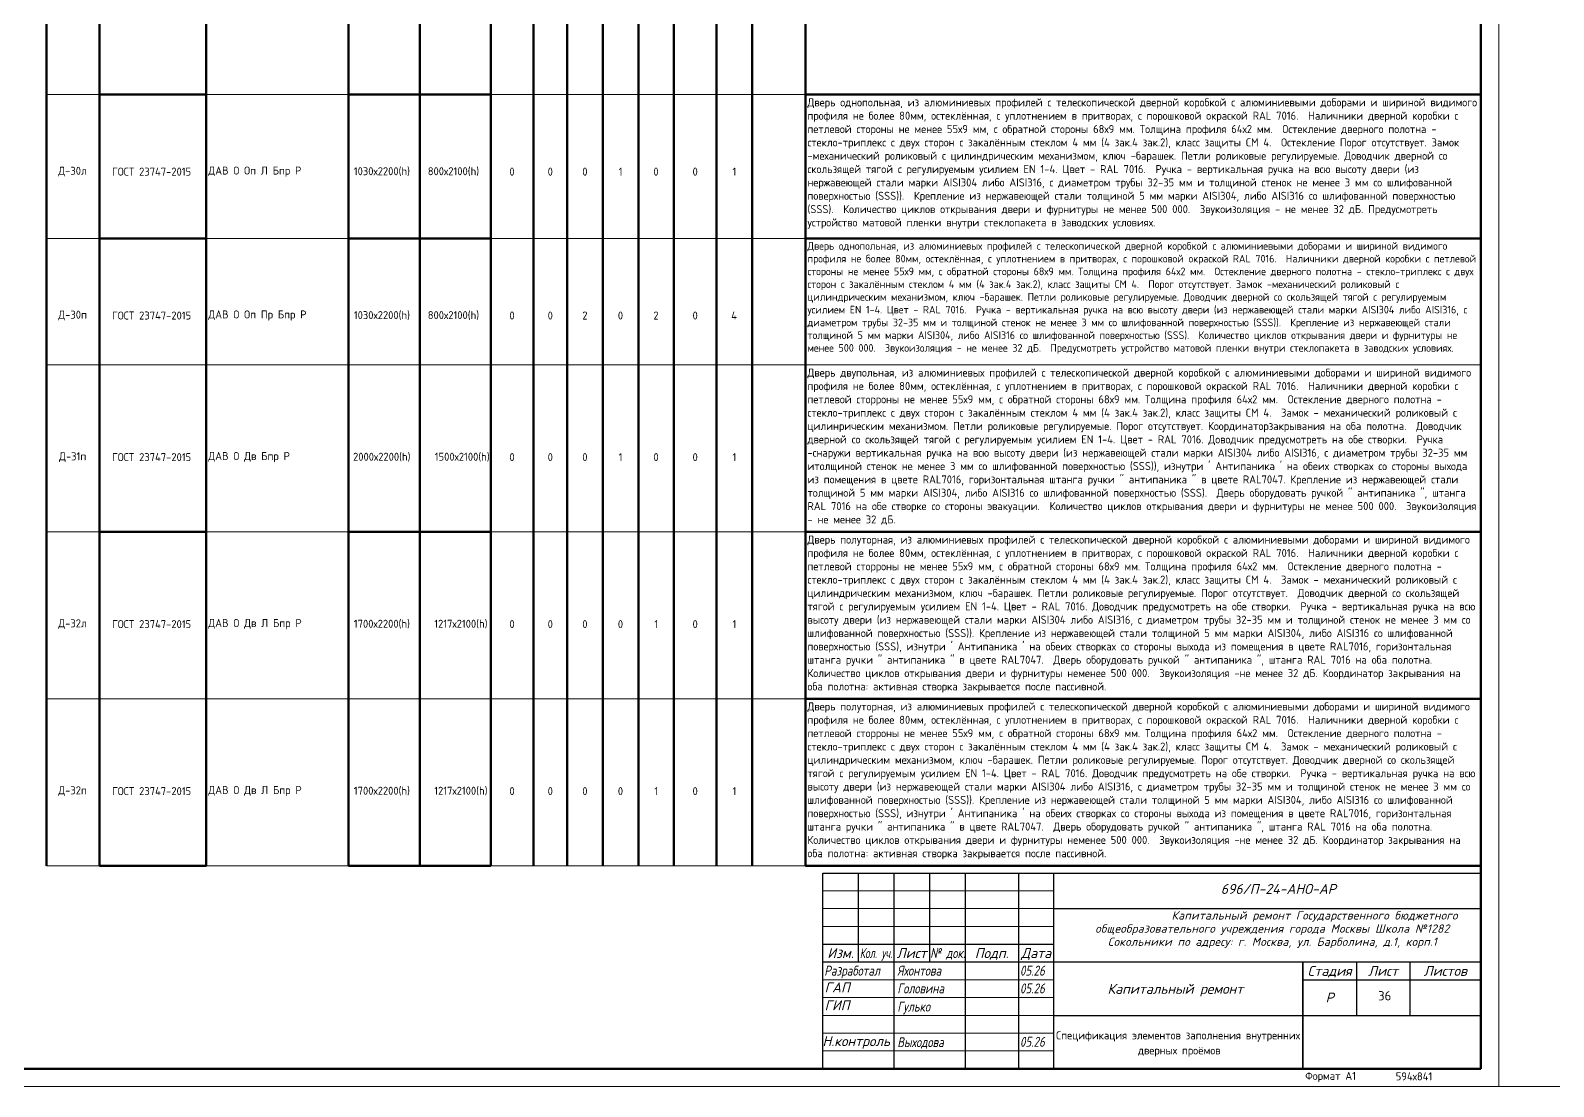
# Model space of a CAD drawing. Header units: millimetres. Extents: x -11345 to 411485, y -9810 to 73012.
# Drawn here: x -4174.5 to -3746.4, y 70053.3 to 70350 of the extents above; entities that cross this region are included whole.
import ezdxf
from ezdxf.enums import TextEntityAlignment as Align

# ---------------------------------------------------------------- set-up
doc = ezdxf.new("R2010")
doc.units = ezdxf.units.MM
for name, color, linetype, lineweight in [('+АР_Текст', 250, 'Continuous', 9), ('СПДС__АР_Рамка чертежа', 7, 'Continuous', 50), ('Стены штриховка', 7, 'Continuous', 9), ('Узлы', 7, 'Continuous', 18)]:
    doc.layers.add(name, color=color, linetype=linetype, lineweight=lineweight)
for name, color, linetype in [('PDF _Линии', 7, 'Continuous'), ('PDF _Основная надпись', 7, 'Continuous'), ('PDF _Текст', 7, 'Continuous')]:
    doc.layers.add(name, color=color, linetype=linetype)
doc.styles.add('MtXpl_GOST_Common', font='GOST_Common.ttf')
doc.styles.add('PDF GOST Common', font='GOST_Common.ttf')
doc.styles.add('PDF ISOCPEUR', font='isocpeur.ttf')
doc.styles.add('Юля', font='isocpeui.ttf', dxfattribs={"height": 2.8})

msp = doc.modelspace()

# ---------------------------------------------------------------- linework, layer by layer
at = {"layer": 'PDF _Линии', "lineweight": 50}
for points in [[(-4155.05284, 70634.52751), (-4155.05284, 70629.53221), (-4155.05284, 70620.26126), (-4155.05284, 70568.40324), (-4155.05284, 70516.54522), (-4155.05284, 70472.47649), (-4155.05284, 70450.42096), (-4155.05284, 70407.07189), (-4155.05284, 70363.76515), (-4155.05284, 70320.41608), (-4155.05284, 70162.19528)], [(-4125.08102, 70634.52751), (-4125.08102, 70629.53221), (-4125.08102, 70620.26126), (-4125.08102, 70568.40324), (-4125.08102, 70516.54522), (-4125.08102, 70472.47649), (-4125.08102, 70450.42096), (-4125.08102, 70407.07189), (-4125.08102, 70363.76515), (-4125.08102, 70320.41608), (-4125.08102, 70162.19528)], [(-4085.07626, 70634.52751), (-4085.07626, 70629.53221), (-4085.07626, 70620.26126), (-4085.07626, 70568.40324), (-4085.07626, 70516.54522), (-4085.07626, 70472.47649), (-4085.07626, 70450.42096), (-4085.07626, 70407.07189), (-4085.07626, 70363.76515), (-4085.07626, 70320.41608), (-4085.07626, 70162.19528)], [(-4065.09505, 70634.52751), (-4065.09505, 70629.53221), (-4065.09505, 70620.26126), (-4065.09505, 70568.40324), (-4065.09505, 70516.54522), (-4065.09505, 70472.47649), (-4065.09505, 70450.42096), (-4065.09505, 70407.07189), (-4065.09505, 70363.76515), (-4065.09505, 70320.41608), (-4065.09505, 70162.19528)], [(-4045.11384, 70634.52751), (-4045.11384, 70629.53221), (-4045.11384, 70620.26126), (-4045.11384, 70568.40324), (-4045.11384, 70516.54522), (-4045.11384, 70472.47649), (-4045.11384, 70450.42096), (-4045.11384, 70407.07189), (-4045.11384, 70363.76515), (-4045.11384, 70320.41608), (-4045.11384, 70162.19528)], [(-4033.13358, 70629.53221), (-4033.13358, 70620.26126), (-4033.13358, 70568.40324), (-4033.13358, 70516.54522), (-4033.13358, 70472.47649), (-4033.13358, 70450.42096), (-4033.13358, 70407.07189), (-4033.13358, 70363.76515), (-4033.13358, 70320.41608), (-4033.13358, 70256.04989)], [(-4023.60864, 70629.53221), (-4023.60864, 70620.26126), (-4023.60864, 70568.40324), (-4023.60864, 70516.54522), (-4023.60864, 70472.47649), (-4023.60864, 70450.42096), (-4023.60864, 70407.07189), (-4023.60864, 70363.76515), (-4023.60864, 70320.41608), (-4023.60864, 70256.04989)], [(-4013.61803, 70629.53221), (-4013.61803, 70620.26126), (-4013.61803, 70568.40324), (-4013.61803, 70516.54522), (-4013.61803, 70472.47649), (-4013.61803, 70450.42096), (-4013.61803, 70407.07189), (-4013.61803, 70363.76515), (-4013.61803, 70320.41608), (-4013.61803, 70256.04989)], [(-4003.62742, 70629.53221), (-4003.62742, 70620.26126), (-4003.62742, 70568.40324), (-4003.62742, 70516.54522), (-4003.62742, 70472.47649), (-4003.62742, 70450.42096), (-4003.62742, 70407.07189), (-4003.62742, 70363.76515), (-4003.62742, 70320.41608), (-4003.62742, 70256.04989)], [(-3993.63682, 70629.53221), (-3993.63682, 70620.26126), (-3993.63682, 70568.40324), (-3993.63682, 70516.54522), (-3993.63682, 70472.47649), (-3993.63682, 70450.42096), (-3993.63682, 70407.07189), (-3993.63682, 70363.76515), (-3993.63682, 70320.41608), (-3993.63682, 70256.04989)], [(-3766.81619, 70632.83419), (-3766.81619, 70627.83888), (-3766.81619, 70618.56794), (-3766.81619, 70566.70992), (-3766.81619, 70523.40318), (-3766.81619, 70480.05411), (-3766.81619, 70432.47173), (-3766.81619, 70384.88935), (-3766.81619, 70350.04923), (-3766.81619, 70315.25144), (-3766.81619, 70263.39342), (-3766.81619, 70211.5354)], [(-3956.68004, 70494.48969), (-3956.68004, 70472.47649), (-3956.68004, 70450.42096), (-3956.68004, 70407.07189), (-3956.68004, 70363.76515), (-3956.68004, 70320.41608), (-3956.68004, 70256.04989), (-3956.68004, 70320.41608), (-3956.68004, 70363.76515), (-3956.68004, 70407.07189), (-3956.68004, 70450.42096), (-3956.68004, 70472.47649), (-3956.68004, 70516.71456)], [(-3981.65656, 70472.47649), (-3981.65656, 70450.42096), (-3981.65656, 70407.07189), (-3981.65656, 70363.76515), (-3981.65656, 70320.41608), (-3981.65656, 70256.04989)], [(-3971.66595, 70472.47649), (-3971.66595, 70450.42096), (-3971.66595, 70407.07189), (-3971.66595, 70363.76515), (-3971.66595, 70320.41608), (-3971.66595, 70256.04989)], [(-4170.03875, 70385.77835), (-4170.03875, 70342.47161), (-4170.03875, 70299.12254), (-4170.03875, 70255.8158), (-4170.03875, 70203.95778), (-4170.03875, 70115.27595)], [(-3766.81619, 70152.09976), (-3766.81619, 70203.95778), (-3766.81619, 70255.8158), (-3766.81619, 70299.12254), (-3766.81619, 70342.47161), (-3766.81619, 70385.77835)], [(-4125.08102, 70332.0022), (-4155.05284, 70332.0022)], [(-4045.11384, 70332.0022), (-4065.09505, 70332.0022), (-4085.07626, 70332.0022)], [(-3766.81619, 70332.0022), (-3956.68004, 70332.0022)], [(-4065.09505, 70270.85), (-4065.09505, 70218.99199), (-4065.09505, 70167.13397), (-4065.09505, 70115.27595)], [(-4033.13358, 70270.85), (-4033.13358, 70218.99199), (-4033.13358, 70167.13397), (-4033.13358, 70115.27595)], [(-4023.60864, 70270.85), (-4023.60864, 70218.99199), (-4023.60864, 70167.13397), (-4023.60864, 70115.27595)], [(-4013.61803, 70270.85), (-4013.61803, 70218.99199), (-4013.61803, 70167.13397), (-4013.61803, 70115.27595)], [(-4003.62742, 70270.85), (-4003.62742, 70218.99199), (-4003.62742, 70167.13397), (-4003.62742, 70115.27595)], [(-3993.63682, 70270.85), (-3993.63682, 70218.99199), (-3993.63682, 70167.13397), (-3993.63682, 70115.27595)], [(-3981.65656, 70270.85), (-3981.65656, 70218.99199), (-3981.65656, 70167.13397), (-3981.65656, 70115.27595)], [(-3971.66595, 70270.85), (-3971.66595, 70218.99199), (-3971.66595, 70167.13397), (-3971.66595, 70115.27595)], [(-3956.68004, 70260.98061), (-3956.68004, 70214.0533), (-3956.68004, 70162.19528)], [(-3766.81619, 70162.19528), (-3956.68004, 70162.19528), (-3956.68004, 70214.0533), (-3956.68004, 70256.04989)], [(-4125.08102, 70209.12259), (-4155.05284, 70209.12259)], [(-4045.11384, 70209.12259), (-4065.09505, 70209.12259), (-4085.07626, 70209.12259)], [(-3766.81619, 70209.12259), (-3956.68004, 70209.12259)], [(-3956.68004, 70115.27595), (-3956.68004, 70167.13397), (-3956.68004, 70115.27595)], [(-4125.08102, 70162.19528), (-4125.08102, 70115.27595), (-4155.05284, 70115.27595), (-4155.05284, 70162.19528)], [(-4045.11384, 70162.19528), (-4045.11384, 70115.27595), (-4065.09505, 70115.27595), (-4085.07626, 70115.27595), (-4085.07626, 70162.19528)], [(-3766.81619, 70115.27595), (-3956.68004, 70115.27595)]]:
    msp.add_lwpolyline(points, dxfattribs=at)
at = {"layer": 'PDF _Линии', "lineweight": 20}
for points in [[(-4155.05284, 70332.0022), (-4170.03875, 70332.0022)], [(-4085.07626, 70332.0022), (-4125.08102, 70332.0022)], [(-3956.68004, 70332.0022), (-3971.66595, 70332.0022), (-3981.65656, 70332.0022), (-3993.63682, 70332.0022), (-4003.62742, 70332.0022), (-4013.61803, 70332.0022), (-4023.60864, 70332.0022), (-4033.13358, 70332.0022), (-4045.11384, 70332.0022)], [(-4125.08102, 70256.04989), (-4170.03875, 70256.04989)], [(-4045.11384, 70256.04989), (-4125.08102, 70256.04989)], [(-3766.81619, 70256.04989), (-3971.66595, 70256.04989), (-3981.65656, 70256.04989), (-3993.63682, 70256.04989), (-4003.62742, 70256.04989), (-4013.61803, 70256.04989), (-4023.60864, 70256.04989), (-4033.13358, 70256.04989), (-4045.11384, 70256.04989)], [(-4155.05284, 70209.12259), (-4170.03875, 70209.12259)], [(-4085.07626, 70209.12259), (-4125.08102, 70209.12259)], [(-3956.68004, 70209.12259), (-3971.66595, 70209.12259), (-3981.65656, 70209.12259), (-3993.63682, 70209.12259), (-4003.62742, 70209.12259), (-4013.61803, 70209.12259), (-4023.60864, 70209.12259), (-4033.13358, 70209.12259), (-4045.11384, 70209.12259)], [(-4125.08102, 70162.19528), (-4170.03875, 70162.19528)], [(-4045.11384, 70162.19528), (-4125.08102, 70162.19528)], [(-3956.68004, 70162.19528), (-3971.66595, 70162.19528), (-3981.65656, 70162.19528), (-3993.63682, 70162.19528), (-4003.62742, 70162.19528), (-4013.61803, 70162.19528), (-4023.60864, 70162.19528), (-4033.13358, 70162.19528), (-4045.11384, 70162.19528)], [(-4155.05284, 70115.27595), (-4170.03875, 70115.27595)], [(-4085.07626, 70115.27595), (-4125.08102, 70115.27595)], [(-3956.68004, 70115.27595), (-3971.66595, 70115.27595), (-3981.65656, 70115.27595), (-3993.63682, 70115.27595), (-4003.62742, 70115.27595), (-4013.61803, 70115.27595), (-4023.60864, 70115.27595), (-4033.13358, 70115.27595), (-4045.11384, 70115.27595)]]:
    msp.add_lwpolyline(points, dxfattribs=at)
for points in [[(-4170.03875, 70291.56735), (-4155.05284, 70291.56735)], [(-4125.08102, 70291.56735), (-4085.07626, 70291.56735)], [(-4045.11384, 70291.56735), (-4033.13358, 70291.56735), (-4023.60864, 70291.56735), (-4013.61803, 70291.56735), (-4003.62742, 70291.56735), (-3993.63682, 70291.56735), (-3981.65656, 70291.56735), (-3971.66595, 70291.56735), (-3956.68004, 70291.56735), (-3971.66595, 70291.56735), (-3981.65656, 70291.56735), (-3993.63682, 70291.56735), (-4003.62742, 70291.56735), (-4013.61803, 70291.56735), (-4023.60864, 70291.56735), (-4033.13358, 70291.56735)]]:
    msp.add_lwpolyline(points, close=True, dxfattribs=at)
at = {"layer": 'PDF _Линии', "lineweight": 50}
for points in [[(-4155.05284, 70291.56735), (-4125.08102, 70291.56735)], [(-4085.07626, 70291.56735), (-4065.09505, 70291.56735), (-4045.11384, 70291.56735), (-4065.09505, 70291.56735)], [(-3956.68004, 70291.56735), (-3766.81619, 70291.56735)]]:
    msp.add_lwpolyline(points, close=True, dxfattribs=at)
at = {"layer": 'PDF _Основная надпись', "lineweight": 20}
msp.add_lwpolyline([(-4602.1748, 70053.25202), (-3761.82088, 70053.25202), (-3761.82088, 70646.8041), (-4602.1748, 70646.8041)], close=True, dxfattribs=at)
at = {"layer": 'PDF _Основная надпись', "lineweight": 50}
msp.add_lwpolyline([(-3766.81619, 70058.24733), (-3766.81619, 70641.8088), (-4582.19359, 70641.8088), (-4582.19359, 70058.24733)], close=True, dxfattribs=at)
at = {"layer": 'СПДС__АР_Рамка чертежа', "linetype": 'Continuous', "lineweight": 25, "transparency": 33554687}
for p, q in [((-3951.82088, 70113.25202), (-3766.82088, 70113.25202)), ((-3951.82088, 70058.25202), (-3951.82088, 70113.25202)), ((-3941.82088, 70113.25202), (-3941.82088, 70088.25202)), ((-3931.82088, 70113.25202), (-3931.82088, 70058.25202)), ((-3921.82088, 70113.25202), (-3921.82088, 70088.25202)), ((-3911.82088, 70113.25202), (-3911.82088, 70058.25202)), ((-3896.82088, 70113.25202), (-3896.82088, 70058.25202)), ((-3886.82088, 70058.25202), (-3886.82088, 70113.25202)), ((-3886.82088, 70103.25202), (-3766.82088, 70103.25202)), ((-3951.82088, 70093.25202), (-3886.82088, 70093.25202)), ((-3951.82088, 70088.25202), (-3766.82088, 70088.25202)), ((-3816.82088, 70058.25202), (-3816.82088, 70088.25202)), ((-3816.82088, 70088.25202), (-3816.82088, 70058.25202)), ((-3801.82088, 70088.25202), (-3801.82088, 70073.25202)), ((-3786.82088, 70088.25202), (-3786.82088, 70073.25202)), ((-3816.82088, 70083.25202), (-3766.82088, 70083.25202)), ((-3886.82088, 70073.25202), (-3766.82088, 70073.25202))]:
    msp.add_line(p, q, dxfattribs=at)
at = {"layer": 'СПДС__АР_Рамка чертежа', "linetype": 'Continuous', "lineweight": 25, "ltscale": 100, "transparency": 33554687}
for p, q in [((-3766.82088, 70058.25202), (-3766.82088, 70113.25202)), ((-3951.82088, 70058.25202), (-3766.82088, 70058.25202))]:
    msp.add_line(p, q, dxfattribs=at)
at = {"layer": 'СПДС__АР_Рамка чертежа', "linetype": 'Continuous', "lineweight": 5, "transparency": 33554687}
for p, q in [((-3951.82088, 70108.25202), (-3886.82088, 70108.25202)), ((-3951.82088, 70103.25202), (-3886.82088, 70103.25202)), ((-3951.82088, 70098.25202), (-3886.82088, 70098.25202)), ((-3951.82088, 70083.25202), (-3886.82088, 70083.25202)), ((-3951.82088, 70078.25202), (-3886.82088, 70078.25202)), ((-3951.82088, 70073.25202), (-3886.82088, 70073.25202)), ((-3951.82088, 70068.25202), (-3886.82088, 70068.25202)), ((-3951.82088, 70063.25202), (-3886.82088, 70063.25202))]:
    msp.add_line(p, q, dxfattribs=at)
at = {"layer": 'Стены штриховка', "color": 1}
msp.add_line((-8597.61235, 70053.25202), (10799.93893, 70053.25202), dxfattribs=at)

# ---------------------------------------------------------------- texts
at = {"layer": '+АР_Текст', "color": 18, "linetype": 'Continuous', "ltscale": 100, "true_color": 0x000000, "transparency": 33554687, "insert": (-3879.29927, 70102.50592), "char_height": 2.8, "width": 107.7887718, "attachment_point": 1, "line_spacing_factor": 0.95, "style": 'Юля'}
msp.add_mtext('\\pxqc;{\\T1.05;      \\H0.83333x;        Капитальный ремонт Государственного бюджетного общеобразовательного учреждения города Москвы Школа №1282 Сокольники по адресу: г. Москва, ул. Барболина, д.1, корп.1}', dxfattribs=at)
at = {"layer": 'PDF _Текст', "attachment_point": 1, "style": 'MtXpl_GOST_Common'}
for s, insert, char_height, width in [('Дверь однопольная, из алюминиевых профилей с телескопической дверной коробкой с алюминиевыми доборами и шириной видимого профиля не более 80мм, остеклённая, с уплотнением в притворах, с порошковой окраской RAL 7016.  Наличники дверной коробки с петлевой стороны не менее 55х9 мм, с обратной стороны 68х9 мм. Толщина профиля 64х2 мм.  Остекление дверного полотна - стекло-триплекс с двух сторон с закалённым стеклом 4 мм (4 зак.4 зак.2), класс защиты СМ 4.  Остекление Порог отсутствует. Замок -механический роликовый с цилиндрическим механизмом, ключ -барашек. Петли роликовые регулируемые. Доводчик дверной со скользящей тягой с регулируемым усилием EN 1-4. Цвет - RAL 7016.  Ручка - вертикальная ручка на всю высоту двери (из нержавеющей стали марки AISI304 либо AISI316, с диаметром трубы 32-35 мм и толщиной стенок не менее 3 мм со шлифованной поверхностью (SSS)).  Крепление из нержавеющей стали толщиной 5 мм марки AISI304, либо AISI316 со шлифованной поверхностью (SSS).  Количество циклов открывания двери и фурнитуры не менее 500 000.  Звукоизоляция - не менее 32 дБ. Предусмотреть устройство матовой пленки внутри стеклопакета в заводских условиях.', (-3956.10344, 70330.95488), 2.25, 187.9235795), ('Дверь однопольная, из алюминиевых профилей с телескопической дверной коробкой с алюминиевыми доборами и шириной видимого профиля не более 80мм, остеклённая, с уплотнением в притворах, с порошковой окраской RAL 7016.  Наличники дверной коробки с петлевой стороны не менее 55х9 мм, с обратной стороны 68х9 мм. Толщина профиля 64х2 мм.  Остекление дверного полотна - стекло-триплекс с двух сторон с закалённым стеклом 4 мм (4 зак.4 зак.2), класс защиты СМ 4.  Порог отсутствует. Замок -механический роликовый с цилиндрическим механизмом, ключ -барашек. Петли роликовые регулируемые. Доводчик дверной со скользящей тягой с регулируемым усилием EN 1-4. Цвет - RAL 7016.  Ручка - вертикальная ручка на всю высоту двери (из нержавеющей стали марки AISI304 либо AISI316, с диаметром трубы 32-35 мм и толщиной стенок не менее 3 мм со шлифованной поверхностью (SSS)).  Крепление из нержавеющей стали толщиной 5 мм марки AISI304, либо AISI316 со шлифованной поверхностью (SSS).  Количество циклов открывания двери и фурнитуры не менее 500 000.  Звукоизоляция - не менее 32 дБ.  Предусмотреть устройство матовой пленки внутри стеклопакета в заводских условиях.', (-3956.10344, 70290.5606), 2.15, 187.9235795), ('Дверь двупольная, из алюминиевых профилей с телескопической дверной коробкой с алюминиевыми доборами и шириной видимого профиля не более 80мм, остеклённая, с уплотнением в притворах, с порошковой окраской RAL 7016.  Наличники дверной коробки с петлевой сторроны не менее 55х9 мм, с обратной стороны 68х9 мм. Толщина профиля 64х2 мм.  Остекление дверного полотна - стекло-триплекс с двух сторон с закалённым стеклом 4 мм (4 зак.4 зак.2), класс защиты СМ 4.  Замок - механический роликовый с цилинрическим механизмом. Петли роликовые регулируемые. Порог отсутствует. Координаторзакрывания на оба полотна.  Доводчик дверной со скользящей тягой с регулируемым усилием EN 1-4. Цвет - RAL 7016. Доводчик предусмотреть на обе створки.  Ручка -снаружи вертикальная ручка на всю высоту двери (из нержавеющей стали марки AISI304 либо AISI316, с диаметром трубы 32-35 мм итолщиной стенок не менее 3 мм со шлифованной поверхностью (SSS)), изнутри \' Антипаника \' на обеих створках со стороны выхода из помещения в цвете RAL7016, горизонтальная штанга ручки " антипаника " в цвете RAL7047. Крепление из нержавеющей стали толщиной 5 мм марки AISI304, либо AISI316 со шлифованной поверхностью (SSS).  Дверь оборудовать ручкой " антипаника ", штанга RAL 7016 на обе створке со стороны эвакуации.  Количество циклов открывания двери и фурнитуры не менее 500 000.  Звукоизоляция - не менее 32 дБ.', (-3956.10344, 70254.99937), 2.25, 188.9754034), ('Дверь полуторная, из алюминиевых профилей с телескопической дверной коробкой с алюминиевыми доборами и шириной видимого профиля не более 80мм, остеклённая, с уплотнением в притворах, с порошковой окраской RAL 7016.  Наличники дверной коробки с петлевой сторроны не менее 55х9 мм, с обратной стороны 68х9 мм. Толщина профиля 64х2 мм.  Остекление дверного полотна - стекло-триплекс с двух сторон с закалённым стеклом 4 мм (4 зак.4 зак.2), класс защиты СМ 4.  Замок - механический роликовый с цилиндрическим механизмом, ключ -барашек. Петли роликовые регулируемые. Порог отсутствует.  Доводчик дверной со скользящей тягой с регулируемым усилием EN 1-4. Цвет - RAL 7016. Доводчик предусмотреть на обе створки.  Ручка - вертикальная ручка на всю высоту двери (из нержавеющей стали марки AISI304 либо AISI316, с диаметром трубы 32-35 мм и толщиной стенок не менее 3 мм со шлифованной поверхностью (SSS)). Крепление из нержавеющей стали толщиной 5 мм марки AISI304, либо AISI316 со шлифованной поверхностью (SSS), изнутри \' Антипаника \' на обеих створках со стороны выхода из помещения в цвете RAL7016, горизонтальная штанга ручки " антипаника " в цвете RAL7047.  Дверь оборудовать ручкой " антипаника ", штанга RAL 7016 на оба полотна. Количество циклов открывания двери и фурнитуры неменее 500 000.  Звукоизоляция -не менее 32 дБ. Координатор закрывания на оба полотна: активная створка закрывается после пассивной.', (-3956.10344, 70208.06995), 2.25, 187.6015227), ('Дверь полуторная, из алюминиевых профилей с телескопической дверной коробкой с алюминиевыми доборами и шириной видимого профиля не более 80мм, остеклённая, с уплотнением в притворах, с порошковой окраской RAL 7016.  Наличники дверной коробки с петлевой сторроны не менее 55х9 мм, с обратной стороны 68х9 мм. Толщина профиля 64х2 мм.  Остекление дверного полотна - стекло-триплекс с двух сторон с закалённым стеклом 4 мм (4 зак.4 зак.2), класс защиты СМ 4.  Замок - механический роликовый с цилиндрическим механизмом, ключ -барашек. Петли роликовые регулируемые. Порог отсутствует. Доводчик дверной со скользящей тягой с регулируемым усилием EN 1-4. Цвет - RAL 7016. Доводчик предусмотреть на обе створки.  Ручка - вертикальная ручка на всю высоту двери (из нержавеющей стали марки AISI304 либо AISI316, с диаметром трубы 32-35 мм и толщиной стенок не менее 3 мм со шлифованной поверхностью (SSS)). Крепление из нержавеющей стали толщиной 5 мм марки AISI304, либо AISI316 со шлифованной поверхностью (SSS), изнутри \' Антипаника \' на обеих створках со стороны выхода из помещения в цвете RAL7016, горизонтальная штанга ручки " антипаника " в цвете RAL7047.  Дверь оборудовать ручкой " антипаника ", штанга RAL 7016 на оба полотна. Количество циклов открывания двери и фурнитуры неменее 500 000.  Звукоизоляция -не менее 32 дБ. Координатор закрывания на оба полотна: активная створка закрывается после пассивной.', (-3956.10344, 70161.18287), 2.25, 187.6015227)]:
    msp.add_mtext(s, dxfattribs=dict(at, insert=insert, char_height=char_height, width=width))
at = {"layer": 'PDF _Текст', "char_height": 2.25, "attachment_point": 4, "style": 'PDF GOST Common'}
for s, insert in [('Д-30л', (-4166.67669, 70310.35706)), ('ГОСТ 23747-2015', (-4151.56318, 70310.35706)), ('ДАВ О Оп Л Бпр Р', (-4124.51127, 70310.35706)), ('1030х2200(h)', (-4083.61584, 70310.35706)), ('800х2100(h)', (-4062.82944, 70310.35706)), ('0', (-4039.884, 70310.35706)), ('0', (-4029.13097, 70310.35706)), ('0', (-4019.39393, 70310.35706)), ('1', (-4009.14894, 70310.35706)), ('0', (-3999.41194, 70310.35706)), ('0', (-3988.40487, 70310.35706)), ('1', (-3977.18617, 70310.35706)), ('Д-30п', (-4166.67669, 70269.92044)), ('ГОСТ 23747-2015', (-4151.56318, 70269.92044)), ('ДАВ О Оп Пр Бпр Р', (-4124.51127, 70269.92044)), ('1030х2200(h)', (-4083.61584, 70269.92044)), ('800х2100(h)', (-4062.82944, 70269.92044)), ('0', (-4039.884, 70269.92044)), ('0', (-4029.13097, 70269.92044)), ('2', (-4019.39393, 70269.92044)), ('0', (-4009.40294, 70269.92044)), ('2', (-3999.41194, 70269.92044)), ('0', (-3988.40487, 70269.92044)), ('4', (-3977.52484, 70269.92044)), ('Д-31п', (-4166.46503, 70230.12573)), ('ГОСТ 23747-2015', (-4151.56318, 70230.12573)), ('ДАВ О Дв Бпр Р', (-4124.51127, 70230.12573)), ('2000х2200(h)     1500х2100(h)', (-4083.8275, 70230.12573)), ('0', (-4039.884, 70230.12573)), ('0', (-4029.13097, 70230.12573)), ('0', (-4019.39393, 70230.12573)), ('1', (-4009.14894, 70230.12573)), ('0', (-3999.41194, 70230.12573)), ('0', (-3988.40487, 70230.12573)), ('1', (-3977.18617, 70230.12573)), ('Д-32л', (-4166.67669, 70183.19631)), ('ГОСТ 23747-2015', (-4151.56318, 70183.19631)), ('ДАВ О Дв Л Бпр Р', (-4124.51127, 70183.19631)), ('1700х2200(h)     1217х2100(h)', (-4083.61584, 70183.19631)), ('0', (-4039.884, 70183.19631)), ('0', (-4029.13097, 70183.19631)), ('0', (-4019.39393, 70183.19631)), ('0', (-4009.40294, 70183.19631)), ('1', (-3999.1579, 70183.19631)), ('0', (-3988.40487, 70183.19631)), ('1', (-3977.18617, 70183.19631)), ('Д-32п', (-4166.67669, 70136.2669)), ('ГОСТ 23747-2015', (-4151.56318, 70136.2669)), ('ДАВ О Дв Л Бпр Р', (-4124.51127, 70136.2669)), ('1700х2200(h)     1217х2100(h)', (-4083.61584, 70136.2669)), ('0', (-4039.884, 70136.2669)), ('0', (-4029.13097, 70136.2669)), ('0', (-4019.39393, 70136.2669)), ('0', (-4009.40294, 70136.2669)), ('1', (-3999.1579, 70136.2669)), ('0', (-3988.40487, 70136.2669)), ('1', (-3977.18617, 70136.2669)), ('Спецификация элементов заполнения внутренних', (-3886.20869, 70067.32482)), ('дверных проёмов', (-3863.22088, 70063.09134)), ('Формат А1', (-3816.18689, 70055.93676)), ('594х841', (-3790.74372, 70056.1061))]:
    msp.add_mtext(s, dxfattribs=dict(at, insert=insert))
at = {"layer": 'СПДС__АР_Рамка чертежа', "linetype": 'Continuous', "lineweight": 5, "transparency": 33554687, "style": 'Юля'}
for s, p in [('Изм.', (-3946.82088, 70090.75202)), ('Лист', (-3926.82088, 70090.75202)), ('Подп.', (-3904.32088, 70090.75202)), ('Дата', (-3891.82088, 70090.75202)), ('Стадия', (-3809.32088, 70085.75202)), ('Лист', (-3794.32088, 70085.75202)), ('Листов', (-3776.82088, 70085.75202)), ('Р', (-3809.32088, 70078.25202))]:
    msp.add_text(s, height=2.8, dxfattribs=at).set_placement(p, align=Align.MIDDLE_CENTER)
for s, width, p in [('Кол. уч.', 0.7, (-3936.82088, 70090.75202)), ('№ док.', 0.8, (-3916.6747, 70090.75202))]:
    msp.add_text(s, height=2.8, dxfattribs=dict(at, width=width)).set_placement(p, align=Align.MIDDLE_CENTER)
at = {"layer": 'СПДС__АР_Рамка чертежа', "linetype": 'Continuous', "lineweight": 5, "transparency": 33554687, "style": 'Юля', "width": 0.8}
for s, p in [('Разработал', (-3951.37025, 70084.41914)), ('Яхонтова', (-3930.83912, 70084.41914)), ('05.26', (-3896.37025, 70084.41914)), ('Головина', (-3930.83912, 70079.41914)), ('05.26', (-3896.37025, 70079.41914)), ('Гулько', (-3930.83912, 70074.31914)), ('Выходова', (-3930.83912, 70064.31914)), ('05.26', (-3896.37025, 70064.41914))]:
    msp.add_text(s, height=2.8, dxfattribs=at).set_placement(p)
at = {"layer": 'СПДС__АР_Рамка чертежа', "linetype": 'Continuous', "lineweight": 5, "transparency": 33554687, "style": 'Юля'}
for s, p in [('ГАП', (-3951.28868, 70079.69161)), ('ГИП', (-3951.28868, 70074.69161)), ('Н.контроль', (-3951.8908, 70064.60566))]:
    msp.add_text(s, height=2.8, dxfattribs=at).set_placement(p)
at = {"layer": 'СПДС__АР_Рамка чертежа', "linetype": 'Continuous', "lineweight": 25, "transparency": 33554687, "char_height": 2.8, "attachment_point": 1, "style": 'Юля'}
for s, insert, width in [('696/П-24-АНО-АР', (-3839.92055, 70110.17962), 51.2682614), ('\\pxqc;Капитальный ремонт', (-3887.64708, 70082.09989), 69.8751407)]:
    msp.add_mtext(s, dxfattribs=dict(at, insert=insert, width=width))
at = {"layer": 'Узлы', "transparency": 33554687, "style": 'PDF ISOCPEUR'}
msp.add_text('36', height=2.6, dxfattribs=at).set_placement((-3793.84737, 70078.75465), align=Align.MIDDLE_CENTER)

doc.saveas('drawing.dxf')
